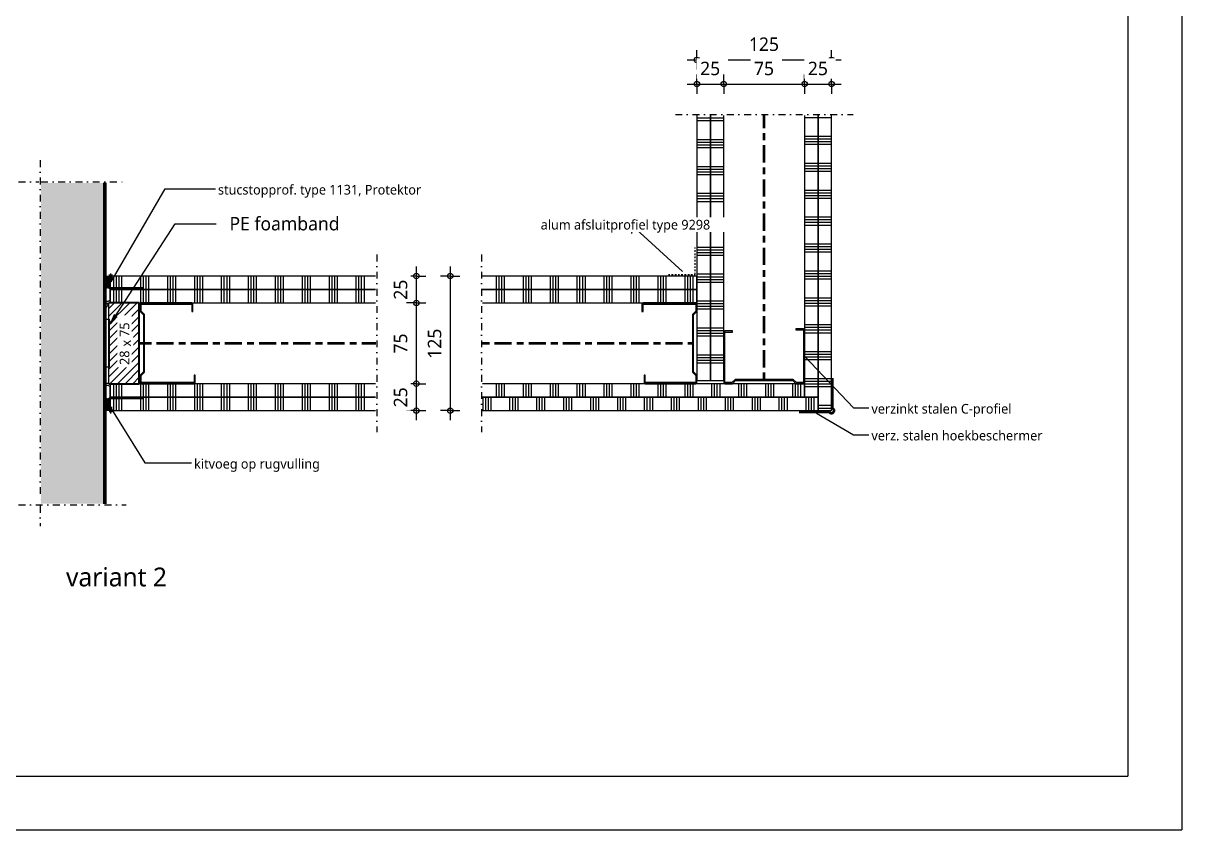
# Model space of a CAD drawing. Header units: millimetres. Extents: x -617 to 12931, y -7813 to -1363.
# Drawn here: x 2535 to 3611, y -4333 to -3584 of the extents above; entities that cross this region are included whole.
import ezdxf

# ---------------------------------------------------------------- set-up
doc = ezdxf.new("R2010")
doc.units = ezdxf.units.MM
for name, pattern in [('Center', [31.75, 6.35, -4.7625, 15.875, -4.7625]), ('Dash dot', [15.875, 6.35, -4.7625, 0, -4.7625]), ('Streep 1_5', [3, 1.5, -1.5])]:
    doc.linetypes.add(name, pattern=pattern)
for name, color, linetype, lineweight in [('A-ANNO-DIMS', 211, 'Continuous', 13), ('A-ANNO-DIMS-5', 211, 'Continuous', 13), ('A-ANNO-IDEN', 131, 'Continuous', 18), ('A-ANNO-NOTE', 131, 'Continuous', 18), ('A-DETL', 90, 'Continuous', 13), ('A-DETL-CNTR', 5, 'Center', 35), ('A-DETL-GENF', 92, 'Continuous', 18), ('G-ANNO-TEXT', 231, 'Continuous', 13)]:
    doc.layers.add(name, color=color, linetype=linetype, lineweight=lineweight)
doc.styles.add('Segoe UI_2', font='segoeui.ttf', dxfattribs={"height": 9})
doc.styles.add('Segoe UI_3', font='segoeui.ttf', dxfattribs={"height": 12.5})
doc.styles.add('Segoe UI_4', font='segoeui.ttf', dxfattribs={"height": 17.5})
doc.dimstyles.new('2_5_mm', dxfattribs={"dimscale": 304.8, "dimtxt": 13.092049, "dimasz": 0.016404, "dimexe": 0.029528, "dimexo": 0.0625, "dimgap": 0.014764, "dimtad": 1, "dimdec": 0, "dimzin": 0, "dimdsep": 46, "dimtxsty": 'Segoe UI_3', "dimblk1": 'DOTBLANK', "dimblk2": 'DOTBLANK', "dimsah": 1, "dimcen": 0.09, "dimdle": 0.029528, "dimazin": 0, "dimtfac": 1, "dimtdec": 4, "dimtix": 1, "dimtmove": 0, "dimatfit": 3, "dimfxl": 0.029528, "dimfxlon": 1, "dimtvp": 1, "dimtfill": 1, "dimtolj": 1, "dimtzin": 0, "dimarcsym": 2})

# ---------------------------------------------------------------- blocks, each defined once
blk = doc.blocks.new('40  gipsplaat - D12_5-V102-22_1 Principedetails metalstud')
at = {"layer": 'A-DETL-GENF', "lineweight": 13}
h = blk.add_hatch(dxfattribs=at)
h.set_pattern_fill('FP_129', color=256, style=0, pattern_type=2)
h.set_pattern_definition([(90, (-3678.67, -3260.532), (-25, 1e-15), []), (90, (-3681.17, -3260.532), (-25, 1e-15), []), (90, (-3683.67, -3260.532), (-25, 1e-15), []), (90, (-3686.17, -3260.532), (-25, 1e-15), [])])
h.paths.add_polyline_path([(262.5, 0), (262.5, 12.5), (1, 12.5), (1, 0), (254.3, 0)])
at = {"layer": 'A-DETL-GENF'}
for p, q in [((262.5, 12.5), (1, 12.5)), ((262.5, 0), (262.5, 12.5)), ((1, 0), (200, 0)), ((1, 0), (200, 0)), ((200, 0), (210, 0)), ((210, 0), (249, 0)), ((249, 0), (250, 0)), ((249, 0), (250, 0)), ((250, 0), (262.5, 0)), ((262.5, 0), (262.5, 10.2))]:
    blk.add_line(p, q, dxfattribs=at)
blk = doc.blocks.new('40  gipsplaat - D12_5-V103-22_1 Principedetails metalstud')
at = {"layer": 'A-DETL-GENF', "lineweight": 13}
h = blk.add_hatch(dxfattribs=at)
h.set_pattern_fill('FP_130', color=256, style=0, pattern_type=2)
h.set_pattern_definition([(90, (-3678.67, -3273.032), (-25, 1e-15), []), (90, (-3681.17, -3273.032), (-25, 1e-15), []), (90, (-3683.67, -3273.032), (-25, 1e-15), []), (90, (-3686.17, -3273.032), (-25, 1e-15), [])])
h.paths.add_polyline_path([(275, 0), (275, 12.5), (1, 12.5), (1, 0), (262.5, 0)])
at = {"layer": 'A-DETL-GENF'}
for p, q in [((275, 12.5), (1, 12.5)), ((275, 12.5), (1, 12.5)), ((275, 0), (275, 12.5)), ((275, 0), (275, 12.5)), ((1, 0), (262.5, 0)), ((1, 0), (262.5, 0)), ((262.5, 0), (275, 0))]:
    blk.add_line(p, q, dxfattribs=at)
blk = doc.blocks.new('40  gipsplaat - D12_5-V104-22_1 Principedetails metalstud')
at = {"layer": 'A-DETL-GENF', "lineweight": 13}
h = blk.add_hatch(dxfattribs=at)
h.set_pattern_fill('FP_131', color=256, style=0, pattern_type=2)
h.set_pattern_definition([(270, (3250.532, -3918.67), (25, 1e-15), []), (270, (3248.032, -3918.67), (25, 1e-15), []), (270, (3245.532, -3918.67), (25, 1e-15), []), (270, (3243.032, -3918.67), (25, 1e-15), [])])
h.paths.add_polyline_path([(299, 12.5), (0, 12.5), (0, 0), (299, 0)])
at = {"layer": 'A-DETL-GENF'}
for p, q in [((299, 12.5), (0, 12.5)), ((0, 12.5), (0, 0)), ((0, 12.5), (0, 0)), ((0, 0), (1, 0)), ((0, 0), (1, 0)), ((1, 0), (8, 0)), ((8, 0), (67, 0)), ((8, 0), (67, 0)), ((67, 0), (74, 0)), ((74, 0), (101, 0)), ((74, 0), (101, 0)), ((101, 0), (140, 0)), ((140, 0), (148, 0)), ((148, 0), (299, 0)), ((148, 0), (299, 0))]:
    blk.add_line(p, q, dxfattribs=at)
blk = doc.blocks.new('40  gipsplaat - D12_5-V105-22_1 Principedetails metalstud')
at = {"layer": 'A-DETL-GENF', "lineweight": 13}
h = blk.add_hatch(dxfattribs=at)
h.set_pattern_fill('FP_132', color=256, style=0, pattern_type=2)
h.set_pattern_definition([(270, (3263.032, -3931.17), (25, 1e-15), []), (270, (3260.532, -3931.17), (25, 1e-15), []), (270, (3258.032, -3931.17), (25, 1e-15), []), (270, (3255.532, -3931.17), (25, 1e-15), [])])
h.paths.add_polyline_path([(311.5, 12.5), (0, 12.5), (0, 0), (311.5, 0)])
at = {"layer": 'A-DETL-GENF'}
for p, q in [((311.5, 12.5), (0, 12.5)), ((0, 12.5), (0, 0)), ((311.5, 12.5), (0, 12.5)), ((0, 12.5), (0, 0)), ((0, 0), (311.5, 0)), ((0, 0), (311.5, 0))]:
    blk.add_line(p, q, dxfattribs=at)
blk = doc.blocks.new('40  gipsplaat - D12_5-V106-22_1 Principedetails metalstud')
at = {"layer": 'A-DETL-GENF', "lineweight": 13}
h = blk.add_hatch(dxfattribs=at)
h.set_pattern_fill('FP_133', color=256, style=0, pattern_type=2)
h.set_pattern_definition([(270, (3925.67, 3185.532), (25, 1e-15), []), (270, (3928.17, 3185.532), (25, 1e-15), []), (270, (3930.67, 3185.532), (25, 1e-15), []), (270, (3933.17, 3185.532), (25, 1e-15), [])])
h.paths.add_polyline_path([(0, 0), (246, 0), (246, 12.5), (0, 12.5)])
at = {"layer": 'A-DETL-GENF'}
for p, q in [((246, 12.5), (0, 12.5)), ((0, 12.5), (0, 0)), ((0, 12.5), (0, 0)), ((0, 0), (37, 0)), ((37, 0), (45, 0)), ((45, 0), (246, 0)), ((45, 0), (246, 0))]:
    blk.add_line(p, q, dxfattribs=at)
blk = doc.blocks.new('40  gipsplaat - D12_5-V107-22_1 Principedetails metalstud')
at = {"layer": 'A-DETL-GENF', "lineweight": 13}
h = blk.add_hatch(dxfattribs=at)
h.set_pattern_fill('FP_134', color=256, style=0, pattern_type=2)
h.set_pattern_definition([(270, (3925.67, 3173.032), (25, 1e-15), []), (270, (3928.17, 3173.032), (25, 1e-15), []), (270, (3930.67, 3173.032), (25, 1e-15), []), (270, (3933.17, 3173.032), (25, 1e-15), [])])
h.paths.add_polyline_path([(0, 12.5), (0, 0), (246, 0), (246, 12.5), (4.6, 12.5)])
at = {"layer": 'A-DETL-GENF'}
for p, q in [((5, 12.5), (0, 12.5)), ((0, 12.5), (0, 0)), ((0, 12.5), (0, 0)), ((64, 12.5), (5, 12.5)), ((64, 12.5), (5, 12.5)), ((71, 12.5), (64, 12.5)), ((72, 12.5), (71, 12.5)), ((72, 12.5), (71, 12.5)), ((97, 12.5), (72, 12.5)), ((246, 12.5), (97, 12.5)), ((246, 12.5), (97, 12.5)), ((0, 0), (246, 0)), ((0, 0), (246, 0))]:
    blk.add_line(p, q, dxfattribs=at)
blk = doc.blocks.new('40  gipsplaat - D12_5-V108-22_1 Principedetails metalstud')
at = {"layer": 'A-DETL-GENF', "lineweight": 13}
h = blk.add_hatch(dxfattribs=at)
h.set_pattern_fill('FP_135', color=256, style=0, pattern_type=2)
h.set_pattern_definition([(270, (3150.532, -3831.17), (25, 1e-15), []), (270, (3148.032, -3831.17), (25, 1e-15), []), (270, (3145.532, -3831.17), (25, 1e-15), []), (270, (3143.032, -3831.17), (25, 1e-15), [])])
h.paths.add_polyline_path([(199, 12.5), (0, 12.5), (0, 0), (199, 0)])
at = {"layer": 'A-DETL-GENF'}
for p, q in [((1, 12.5), (0, 12.5)), ((0, 12.5), (0, 0)), ((1, 12.5), (0, 12.5)), ((0, 12.5), (0, 0)), ((40, 12.5), (1, 12.5)), ((50, 12.5), (40, 12.5)), ((199, 12.5), (50, 12.5)), ((199, 12.5), (50, 12.5)), ((0, 0), (199, 0))]:
    blk.add_line(p, q, dxfattribs=at)
blk = doc.blocks.new('40  gipsplaat - D12_5-V109-22_1 Principedetails metalstud')
at = {"layer": 'A-DETL-GENF', "lineweight": 13}
h = blk.add_hatch(dxfattribs=at)
h.set_pattern_fill('FP_136', color=256, style=0, pattern_type=2)
h.set_pattern_definition([(270, (3150.532, -3818.67), (25, 1e-15), []), (270, (3148.032, -3818.67), (25, 1e-15), []), (270, (3145.532, -3818.67), (25, 1e-15), []), (270, (3143.032, -3818.67), (25, 1e-15), [])])
h.paths.add_polyline_path([(199, 12.5), (0, 12.5), (0, 0), (199, 0)])
at = {"layer": 'A-DETL-GENF'}
for p, q in [((199, 12.5), (0, 12.5)), ((0, 12.5), (0, 0)), ((199, 12.5), (0, 12.5)), ((0, 12.5), (0, 0)), ((0, 0), (199, 0)), ((0, 0), (199, 0))]:
    blk.add_line(p, q, dxfattribs=at)
blk = doc.blocks.new('22 metalstud profiel - 75 mm vert-4394541-22_1 Principedetails metalstud')
at = {"layer": 'A-DETL-GENF'}
blk.add_hatch(color=256, dxfattribs=at).paths.add_polyline_path([(29.5, 0), (26.5, -3), (-26.5, -3), (-29.5, 0), (-36.5, 0), (-37.5, -1), (-37.5, -50), (-36.5, -51), (-29.5, -51), (-29.5, -50), (-36.5, -50), (-36.5, -1), (-29.9, -1), (-26.9, -4), (26.9, -4), (29.9, -1), (36.5, -1), (36.5, -48), (29.5, -48), (29.5, -49), (36.5, -49), (37.5, -48), (37.5, -1), (36.5, 0)])
for p, q in [((-36.5, 0), (-37.5, -1)), ((-29.5, 0), (-36.5, 0)), ((-26.5, -3), (-29.5, 0)), ((29.5, 0), (26.5, -3)), ((36.5, 0), (29.5, 0)), ((37.5, -1), (36.5, 0)), ((-37.5, -1), (-37.5, -50)), ((-36.5, -50), (-36.5, -1)), ((-36.5, -1), (-29.9, -1)), ((-29.9, -1), (-26.9, -4)), ((-26.9, -4), (26.9, -4)), ((26.5, -3), (-26.5, -3)), ((26.9, -4), (29.9, -1)), ((29.9, -1), (36.5, -1)), ((36.5, -1), (36.5, -48)), ((37.5, -48), (37.5, -1)), ((-37.5, -50), (-36.5, -51)), ((-29.5, -50), (-36.5, -50)), ((-36.5, -51), (-29.5, -51)), ((-29.5, -51), (-29.5, -50)), ((36.5, -48), (29.5, -48)), ((29.5, -48), (29.5, -49)), ((29.5, -49), (36.5, -49)), ((36.5, -49), (37.5, -48))]:
    blk.add_line(p, q, dxfattribs=at)
blk = doc.blocks.new('40  gipsplaat - D12_5-V118-22_1 Principedetails metalstud')
at = {"layer": 'A-DETL-GENF', "lineweight": 13}
h = blk.add_hatch(dxfattribs=at)
h.set_pattern_fill('FP_145', color=256, style=0, pattern_type=2)
h.set_pattern_definition([(90, (-2605.74, 3843.67), (-25, 1e-15), []), (90, (-2603.24, 3843.67), (-25, 1e-15), []), (90, (-2600.74, 3843.67), (-25, 1e-15), []), (90, (-2598.24, 3843.67), (-25, 1e-15), [])])
h.paths.add_polyline_path([(0, 0), (246.5, 0), (246.5, 12.5), (0, 12.5), (0, 1.8)])
at = {"layer": 'A-DETL-GENF'}
for p, q in [((246.5, 12.5), (0, 12.5)), ((0, 12.5), (0, 2.7)), ((0, 12.5), (0, 2.7)), ((0, 2.7), (0, 0)), ((0, 2.7), (0, 0)), ((0, 0), (27, 0)), ((27, 0), (29, 0)), ((27, 0), (29, 0)), ((29, 0), (68, 0)), ((68, 0), (76, 0)), ((76, 0), (246.5, 0)), ((76, 0), (246.5, 0))]:
    blk.add_line(p, q, dxfattribs=at)
blk = doc.blocks.new('40  gipsplaat - D12_5-V119-22_1 Principedetails metalstud')
at = {"layer": 'A-DETL-GENF', "lineweight": 13}
h = blk.add_hatch(dxfattribs=at)
h.set_pattern_fill('FP_146', color=256, style=0, pattern_type=2)
h.set_pattern_definition([(90, (-2605.74, 3831.17), (-25, 1e-15), []), (90, (-2603.24, 3831.17), (-25, 1e-15), []), (90, (-2600.74, 3831.17), (-25, 1e-15), []), (90, (-2598.24, 3831.17), (-25, 1e-15), [])])
h.paths.add_polyline_path([(0, 0), (246.5, 0), (246.5, 12.5), (0, 12.5), (0, 0.3)])
at = {"layer": 'A-DETL-GENF'}
for p, q in [((246.5, 12.5), (0, 12.5)), ((0, 12.5), (0, 0)), ((246.5, 12.5), (0, 12.5)), ((0, 0), (246.5, 0)), ((0, 0), (246.5, 0))]:
    blk.add_line(p, q, dxfattribs=at)
blk = doc.blocks.new('40  gipsplaat - D12_5-V120-22_1 Principedetails metalstud')
at = {"layer": 'A-DETL-GENF', "lineweight": 13}
h = blk.add_hatch(dxfattribs=at)
h.set_pattern_fill('FP_147', color=256, style=0, pattern_type=2)
h.set_pattern_definition([(90, (-2605.74, 3931.17), (-25, 1e-15), []), (90, (-2603.24, 3931.17), (-25, 1e-15), []), (90, (-2600.74, 3931.17), (-25, 1e-15), []), (90, (-2598.24, 3931.17), (-25, 1e-15), [])])
h.paths.add_polyline_path([(184.8, 0), (246.5, 0), (246.5, 12.5), (0, 12.5), (0, 0)])
at = {"layer": 'A-DETL-GENF'}
for p, q in [((27, 12.5), (0, 12.5)), ((0, 12.5), (0, 9.8)), ((0, 12.5), (0, 9.8)), ((29, 12.5), (27, 12.5)), ((29, 12.5), (27, 12.5)), ((68, 12.5), (29, 12.5)), ((78, 12.5), (68, 12.5)), ((246.5, 12.5), (78, 12.5)), ((246.5, 12.5), (78, 12.5)), ((0, 9.8), (0, 0)), ((0, 8.2), (0, 0)), ((0, 0), (246.5, 0))]:
    blk.add_line(p, q, dxfattribs=at)
blk = doc.blocks.new('40  gipsplaat - D12_5-V121-22_1 Principedetails metalstud')
at = {"layer": 'A-DETL-GENF', "lineweight": 13}
h = blk.add_hatch(dxfattribs=at)
h.set_pattern_fill('FP_148', color=256, style=0, pattern_type=2)
h.set_pattern_definition([(90, (-2605.74, 3943.67), (-25, 1e-15), []), (90, (-2603.24, 3943.67), (-25, 1e-15), []), (90, (-2600.74, 3943.67), (-25, 1e-15), []), (90, (-2598.24, 3943.67), (-25, 1e-15), [])])
h.paths.add_polyline_path([(184.8, 0), (246.5, 0), (246.5, 12.5), (0, 12.5), (0, 0)])
at = {"layer": 'A-DETL-GENF'}
for p, q in [((246.5, 12.5), (0, 12.5)), ((0, 12.5), (0, 0)), ((246.5, 12.5), (0, 12.5)), ((0, 0), (246.5, 0)), ((0, 0), (246.5, 0))]:
    blk.add_line(p, q, dxfattribs=at)
blk = doc.blocks.new('00 afbreeklijn 1 s l - Type 1-V18-22_1 Principedetails metalstud')
at = {"layer": 'A-DETL-GENF', "linetype": 'Dash dot'}
blk.add_line((145, 0), (-20, 0), dxfattribs=at)
blk = doc.blocks.new('00 afbreeklijn 1 s l - Type 1-2338399-22_1 Principedetails metalstud')
at = {"layer": 'A-DETL-GENF', "linetype": 'Dash dot'}
blk.add_line((145, 0), (-20, 0), dxfattribs=at)
blk = doc.blocks.new('42 hoekprofiel droogbouw - type 1078-4973246-22_1 Principedetails metalstud')
at = {"layer": 'A-DETL-GENF', "lineweight": 35}
for p, q in [((1, 2.1), (1, 30)), ((-30, -1), (-2.1, -1))]:
    blk.add_line(p, q, dxfattribs=at)
blk.add_arc((0, 0), 2.37, 205, 65, dxfattribs=at)
blk = doc.blocks.new('42 stucstopprofiel droogbouw - type 1131-4980358-22_1 Principedetails metalstud')
at = {"layer": 'A-DETL-GENF', "lineweight": 35}
for p, q in [((-30, -1), (0, -1)), ((-1, -14), (-1, -9)), ((0, -14), (-1, -14)), ((0, -12.5), (0, -14))]:
    blk.add_line(p, q, dxfattribs=at)
blk = doc.blocks.new('42 stucstopprofiel droogbouw - type 1131-1546509-22_1 Principedetails metalstud')
at = {"layer": 'A-DETL-GENF', "lineweight": 35}
for p, q in [((0, 14), (-1, 14)), ((-1, 14), (-1, 9)), ((0, 12.5), (0, 14)), ((-30, 1), (0, 1))]:
    blk.add_line(p, q, dxfattribs=at)
blk = doc.blocks.new('42 voegband - 42 DI voegband s e-2057820-22_1 Principedetails metalstud')
at = {"layer": 'A-DETL-GENF', "linetype": 'Streep 1_5'}
for p, q in [((-1.5, -1.5), (-26.5, -1.5)), ((-1.5, -26.5), (-1.5, -1.5))]:
    blk.add_line(p, q, dxfattribs=at)
blk = doc.blocks.new('20 balk_zachthout - 28x75-V139-22_1 Principedetails metalstud')
at = {"layer": 'A-DETL-GENF', "lineweight": 13}
h = blk.add_hatch(dxfattribs=at)
h.set_pattern_fill('FP_168', color=256, style=0, pattern_type=2)
h.set_pattern_definition([(315, (3918.67, 2642.74), (3.535534, 3.535534), [])])
h.paths.add_polyline_path([(0, 0), (75, 0), (75, 28), (0, 28), (0, 18.5)])
at = {"layer": 'A-DETL-GENF', "lineweight": 25}
for p, q in [((0.6, 28), (0, 28)), ((0, 28), (0, 0)), ((59.8, 28), (15.2, 28)), ((75, 28), (74.4, 28)), ((75, 0), (75, 28)), ((0, 0), (75, 0))]:
    blk.add_line(p, q, dxfattribs=at)
blk = doc.blocks.new('30 kitvoeg op rugvulling - holle kitvoeg 5mm-V512-22_1 Principedetails metalstud')
at = {"layer": 'A-DETL-GENF', "lineweight": 13}
blk.add_hatch(color=256, dxfattribs=at).paths.add_polyline_path([(5, 0), (3.3, -0.4), (1.7, -0.4), (0, 0), (0, -12.2), (0.6, -11.6), (1.3, -11.2), (2.1, -11), (2.9, -11), (3.7, -11.2), (4.4, -11.6), (5, -12.2), (5, -11)])
h = blk.add_hatch(dxfattribs=at)
h.set_pattern_fill('FP_627', color=256, style=0, pattern_type=2)
h.set_pattern_definition([(225, (2615.74, -3943.67), (10.6066, -10.6066), []), (315, (2615.74, -3943.67), (10.6066, 10.6066), [])])
h.paths.add_polyline_path([(2.9, -11), (2.1, -11), (1.3, -11.2), (0.6, -11.6), (0, -12.2), (0, -22.3), (0.6, -22.8), (1.3, -23.2), (2.1, -23.4), (2.9, -23.4), (3.7, -23.2), (4.4, -22.8), (5, -22.3), (5, -12.2), (4.4, -11.6), (3.7, -11.2)])
at = {"layer": 'A-DETL-GENF'}
blk.add_line((0, 0), (0, -12.2), dxfattribs=at)
at = {"layer": 'A-DETL-GENF', "lineweight": 13}
blk.add_line((0, -12.2), (0, -22.3), dxfattribs=at)
for centre, start, end in [((2.5, -14.4), 41.4096, 138.5904), ((2.5, -20.1), 221.4096, 318.5904)]:
    blk.add_arc(centre, 3.33, start, end, dxfattribs=at)
at = {"layer": 'A-DETL-GENF'}
blk.add_open_spline([(5, 0), (4.4, -0.2), (3.3, -0.5), (1.7, -0.5), (0.6, -0.2), (0, 0)], degree=3, dxfattribs=at)
blk = doc.blocks.new('30 kitvoeg op rugvulling - holle kitvoeg 5mm-V513-22_1 Principedetails metalstud')
at = {"layer": 'A-DETL-GENF', "lineweight": 13}
h = blk.add_hatch(dxfattribs=at)
h.set_pattern_fill('FP_628', color=256, style=0, pattern_type=2)
h.set_pattern_definition([(225, (2615.74, -3818.67), (10.6066, -10.6066), []), (315, (2615.74, -3818.67), (10.6066, 10.6066), [])])
h.paths.add_polyline_path([(2.1, 23.4), (1.3, 23.2), (0.6, 22.8), (0, 22.3), (0, 12.2), (0.6, 11.6), (1.3, 11.2), (2.1, 11), (2.9, 11), (3.7, 11.2), (4.4, 11.6), (5, 12.2), (5, 22.3), (4.4, 22.8), (3.7, 23.2), (2.9, 23.4)])
blk.add_hatch(color=256, dxfattribs=at).paths.add_polyline_path([(5, 12.2), (4.4, 11.6), (3.7, 11.2), (2.9, 11), (2.1, 11), (1.3, 11.2), (0.6, 11.6), (0, 12.2), (0, 0), (1.7, 0.4), (3.3, 0.4), (5, 0), (5, 11.6)])
blk.add_line((0, 22.3), (0, 12.2), dxfattribs=at)
at = {"layer": 'A-DETL-GENF'}
blk.add_line((0, 12.2), (0, 0), dxfattribs=at)
at = {"layer": 'A-DETL-GENF', "lineweight": 13}
for centre, start, end in [((2.5, 20.1), 41.4096, 138.5904), ((2.5, 14.4), 221.4096, 318.5904)]:
    blk.add_arc(centre, 3.33, start, end, dxfattribs=at)
at = {"layer": 'A-DETL-GENF'}
blk.add_open_spline([(0, 0), (0.6, 0.2), (1.7, 0.5), (3.3, 0.5), (4.4, 0.2), (5, 0)], degree=3, dxfattribs=at)
blk = doc.blocks.new('30 rugvulling kitvoeg - vierkante rugvulling-V516-22_1 Principedetails metalstud')
at = {"layer": 'A-DETL-GENF', "lineweight": 13}
h = blk.add_hatch(dxfattribs=at)
h.set_pattern_fill('FP_635', color=256, style=0, pattern_type=2)
h.set_pattern_definition([(135, (-3844.22, -2614.74), (-10.6066, -10.6066), []), (225, (-3844.22, -2614.74), (10.6066, -10.6066), [])])
h.paths.add_polyline_path([(14.6, 0), (0, 0), (0, -4), (14.6, -4)])
at = {"layer": 'A-DETL-GENF'}
for p, q in [((14.6, 0), (0, 0)), ((0, 0), (0, -4)), ((14.6, -4), (14.6, 0))]:
    blk.add_line(p, q, dxfattribs=at)
blk = doc.blocks.new('30 rugvulling kitvoeg - vierkante rugvulling-V517-22_1 Principedetails metalstud')
at = {"layer": 'A-DETL-GENF', "lineweight": 13}
h = blk.add_hatch(dxfattribs=at)
h.set_pattern_fill('FP_636', color=256, style=0, pattern_type=2)
h.set_pattern_definition([(315, (3918.119, 2614.74), (10.6066, 10.6066), []), (45, (3918.119, 2614.74), (-10.6066, 10.6066), [])])
h.paths.add_polyline_path([(0, 4), (0, 0), (14.6, 0), (14.6, 4)])
at = {"layer": 'A-DETL-GENF'}
for p, q in [((0, 4), (0, 0)), ((0, 0), (14.6, 0)), ((14.6, 0), (14.6, 4))]:
    blk.add_line(p, q, dxfattribs=at)
blk = doc.blocks.new('23 vloerweergave - 23 DI vloerweergave s e-2127734-22_1 Principedetails metalstud')
at = {"layer": 'A-DETL-GENF', "linetype": 'Dash dot'}
blk.add_hatch(color=256, dxfattribs=at).paths.add_polyline_path([(149, 0), (149, 59), (-149, 59), (-149, 0)])
for p, q in [((-150, 80), (-150, -20)), ((150, 80), (150, 61)), ((-151, 60), (-170, 60)), ((170, 60), (-149, 60)), ((150, 59), (150, -20))]:
    blk.add_line(p, q, dxfattribs=at)
at = {"layer": 'A-DETL-GENF', "lineweight": 50}
blk.add_line((-149, 0), (149, 0), dxfattribs=at)
blk = doc.blocks.new('DIMBLOCK63-22_1 Principedetails metalstud')
at = {"layer": 'A-ANNO-DIMS-5'}
for p, q in [((2900, -3809.7), (2900, -3843.7)), ((2900, -3818.7), (2891, -3818.7)), ((2900, -3818.7), (2909, -3818.7)), ((2900, -3843.7), (2891, -3843.7)), ((2900, -3843.7), (2909, -3843.7))]:
    blk.add_line(p, q, dxfattribs=at)
for centre in [(2900, -3818.7), (2900, -3843.7)]:
    blk.add_circle(centre, 2.5, dxfattribs=at)
at = {"layer": 'A-ANNO-DIMS-5', "color": 0, "insert": (2879.1, -3840.7), "char_height": 12.5, "width": 22.852, "attachment_point": 1, "rotation": 90, "line_spacing_factor": 1.142579, "style": 'Segoe UI_3', "bg_fill": 3, "box_fill_scale": 1.25, "bg_fill_color": 9, "bg_fill_true_color": 13158600, "bg_fill_transparency": 0}
blk.add_mtext('25', dxfattribs=at)
blk = doc.blocks.new('_DotBlank')
at = {"color": 0, "linetype": 'ByBlock', "lineweight": -2}
blk.add_line((-0.5, 0), (-1, 0), dxfattribs=at)
blk.add_circle((0, 0), 0.5, dxfattribs=at)
blk = doc.blocks.new('DIMBLOCK64-22_1 Principedetails metalstud')
at = {"layer": 'A-ANNO-DIMS-5'}
for p, q in [((2900, -3843.7), (2891, -3843.7)), ((2900, -3843.7), (2900, -3918.7)), ((2900, -3843.7), (2909, -3843.7)), ((2900, -3918.7), (2891, -3918.7)), ((2900, -3918.7), (2909, -3918.7))]:
    blk.add_line(p, q, dxfattribs=at)
for centre in [(2900, -3843.7), (2900, -3918.7)]:
    blk.add_circle(centre, 2.5, dxfattribs=at)
at = {"layer": 'A-ANNO-DIMS-5', "color": 0, "insert": (2879.1, -3890.7), "char_height": 12.5, "width": 22.852, "attachment_point": 1, "rotation": 90, "line_spacing_factor": 1.142579, "style": 'Segoe UI_3', "bg_fill": 3, "box_fill_scale": 1.25, "bg_fill_color": 9, "bg_fill_true_color": 13158600, "bg_fill_transparency": 0}
blk.add_mtext('75', dxfattribs=at)
blk = doc.blocks.new('DIMBLOCK65-22_1 Principedetails metalstud')
at = {"layer": 'A-ANNO-DIMS-5'}
for p, q in [((2900, -3918.7), (2891, -3918.7)), ((2900, -3918.7), (2900, -3952.7)), ((2900, -3918.7), (2909, -3918.7)), ((2900, -3943.7), (2891, -3943.7)), ((2900, -3943.7), (2909, -3943.7))]:
    blk.add_line(p, q, dxfattribs=at)
for centre in [(2900, -3918.7), (2900, -3943.7)]:
    blk.add_circle(centre, 2.5, dxfattribs=at)
at = {"layer": 'A-ANNO-DIMS-5', "color": 0, "insert": (2879.1, -3940.7), "char_height": 12.5, "width": 22.852, "attachment_point": 1, "rotation": 90, "line_spacing_factor": 1.142579, "style": 'Segoe UI_3', "bg_fill": 3, "box_fill_scale": 1.25, "bg_fill_color": 9, "bg_fill_true_color": 13158600, "bg_fill_transparency": 0}
blk.add_mtext('25', dxfattribs=at)
blk = doc.blocks.new('DIMBLOCK66-22_1 Principedetails metalstud')
at = {"layer": 'A-ANNO-DIMS-5'}
for p, q in [((2931.5, -3809.7), (2931.5, -3952.7)), ((2931.5, -3818.7), (2922.5, -3818.7)), ((2931.5, -3818.7), (2940.5, -3818.7)), ((2931.5, -3943.7), (2922.5, -3943.7)), ((2931.5, -3943.7), (2940.5, -3943.7))]:
    blk.add_line(p, q, dxfattribs=at)
for centre in [(2931.5, -3818.7), (2931.5, -3943.7)]:
    blk.add_circle(centre, 2.5, dxfattribs=at)
at = {"layer": 'A-ANNO-DIMS-5', "color": 0, "insert": (2910.7, -3895.5), "char_height": 12.5, "width": 34.277, "attachment_point": 1, "rotation": 90, "line_spacing_factor": 1.142579, "style": 'Segoe UI_3', "bg_fill": 3, "box_fill_scale": 1.25, "bg_fill_color": 9, "bg_fill_true_color": 13158600, "bg_fill_transparency": 0}
blk.add_mtext('125', dxfattribs=at)
blk = doc.blocks.new('DIMBLOCK67-22_1 Principedetails metalstud')
at = {"layer": 'A-ANNO-DIMS-5'}
for p, q in [((3160.5, -3617.9), (3160.5, -3608.9)), ((3285.5, -3617.9), (3285.5, -3608.9)), ((3151.5, -3617.9), (3294.5, -3617.9)), ((3160.5, -3617.9), (3160.5, -3626.9)), ((3285.5, -3617.9), (3285.5, -3626.9))]:
    blk.add_line(p, q, dxfattribs=at)
for centre in [(3160.5, -3617.9), (3285.5, -3617.9)]:
    blk.add_circle(centre, 2.5, dxfattribs=at)
at = {"layer": 'A-ANNO-DIMS-5', "color": 0, "insert": (3208.8, -3597.1), "char_height": 12.5, "width": 34.277, "attachment_point": 1, "line_spacing_factor": 1.142579, "style": 'Segoe UI_3', "bg_fill": 3, "box_fill_scale": 1.25, "bg_fill_color": 9, "bg_fill_true_color": 13158600, "bg_fill_transparency": 0}
blk.add_mtext('125', dxfattribs=at)
blk = doc.blocks.new('DIMBLOCK68-22_1 Principedetails metalstud')
at = {"layer": 'A-ANNO-DIMS-5'}
for p, q in [((3160.5, -3640.4), (3160.5, -3631.4)), ((3185.5, -3640.4), (3185.5, -3631.4)), ((3151.5, -3640.4), (3185.5, -3640.4)), ((3160.5, -3640.4), (3160.5, -3649.4)), ((3185.5, -3640.4), (3185.5, -3649.4))]:
    blk.add_line(p, q, dxfattribs=at)
for centre in [(3160.5, -3640.4), (3185.5, -3640.4)]:
    blk.add_circle(centre, 2.5, dxfattribs=at)
at = {"layer": 'A-ANNO-DIMS-5', "color": 0, "insert": (3163.5, -3619.6), "char_height": 12.5, "width": 22.852, "attachment_point": 1, "line_spacing_factor": 1.142579, "style": 'Segoe UI_3', "bg_fill": 3, "box_fill_scale": 1.25, "bg_fill_color": 9, "bg_fill_true_color": 13158600, "bg_fill_transparency": 0}
blk.add_mtext('25', dxfattribs=at)
blk = doc.blocks.new('DIMBLOCK69-22_1 Principedetails metalstud')
at = {"layer": 'A-ANNO-DIMS-5'}
for p, q in [((3185.5, -3640.4), (3185.5, -3631.4)), ((3260.5, -3640.4), (3260.5, -3631.4)), ((3185.5, -3640.4), (3260.5, -3640.4)), ((3185.5, -3640.4), (3185.5, -3649.4)), ((3260.5, -3640.4), (3260.5, -3649.4))]:
    blk.add_line(p, q, dxfattribs=at)
for centre in [(3185.5, -3640.4), (3260.5, -3640.4)]:
    blk.add_circle(centre, 2.5, dxfattribs=at)
at = {"layer": 'A-ANNO-DIMS-5', "color": 0, "insert": (3213.5, -3619.6), "char_height": 12.5, "width": 22.852, "attachment_point": 1, "line_spacing_factor": 1.142579, "style": 'Segoe UI_3', "bg_fill": 3, "box_fill_scale": 1.25, "bg_fill_color": 9, "bg_fill_true_color": 13158600, "bg_fill_transparency": 0}
blk.add_mtext('75', dxfattribs=at)
blk = doc.blocks.new('DIMBLOCK70-22_1 Principedetails metalstud')
at = {"layer": 'A-ANNO-DIMS-5'}
for p, q in [((3260.5, -3640.4), (3260.5, -3631.4)), ((3285.5, -3640.4), (3285.5, -3631.4)), ((3260.5, -3640.4), (3294.5, -3640.4)), ((3260.5, -3640.4), (3260.5, -3649.4)), ((3285.5, -3640.4), (3285.5, -3649.4))]:
    blk.add_line(p, q, dxfattribs=at)
for centre in [(3260.5, -3640.4), (3285.5, -3640.4)]:
    blk.add_circle(centre, 2.5, dxfattribs=at)
at = {"layer": 'A-ANNO-DIMS-5', "color": 0, "insert": (3263.5, -3619.6), "char_height": 12.5, "width": 22.852, "attachment_point": 1, "line_spacing_factor": 1.142579, "style": 'Segoe UI_3', "bg_fill": 3, "box_fill_scale": 1.25, "bg_fill_color": 9, "bg_fill_true_color": 13158600, "bg_fill_transparency": 0}
blk.add_mtext('25', dxfattribs=at)

msp = doc.modelspace()

# ---------------------------------------------------------------- linework, layer by layer
at = {"layer": 'A-ANNO-IDEN'}
for p, q in [((2616.8, -3824.1), (2666.8, -3737.7)), ((2666.8, -3737.7), (2715.9, -3737.7)), ((3100.6, -3772), (3099.7, -3779.1)), ((3147.3, -3814.5), (3100.6, -3772)), ((3260.5, -3893.2), (3306, -3941.2)), ((2613.1, -3935.8), (2648, -3992.3)), ((3271.7, -3946), (3306, -3966.1)), ((3306, -3941.2), (3322.5, -3941.2)), ((3306, -3966.1), (3322.5, -3966.1)), ((2648, -3992.3), (2693.7, -3992.3))]:
    msp.add_line(p, q, dxfattribs=at)
at = {"layer": 'A-DETL', "lineweight": 18}
for p, q in [((3610.7, -1363.2), (3610.7, -4333.2)), ((3560.7, -3008.2), (3560.7, -4283.2)), ((1560.7, -4283.2), (3560.7, -4283.2)), ((-589.3, -4333.2), (3610.7, -4333.2))]:
    msp.add_line(p, q, dxfattribs=at)
at = {"layer": 'A-DETL-CNTR'}
for p, q in [((3223, -3914.7), (3223, -3669.7)), ((2642.7, -3881.2), (2646.7, -3881.2)), ((2647.7, -3881.2), (2862.3, -3881.2)), ((2961.5, -3881.2), (3156.5, -3881.2))]:
    msp.add_line(p, q, dxfattribs=at)
at = {"layer": 'G-ANNO-TEXT', "color": 250}
msp.add_line((2676.3, -3770.1), (2714.1, -3770.1), dxfattribs=at)

# ---------------------------------------------------------------- block references
at = {"layer": 'A-DETL-GENF', "linetype": 'Dash dot'}
for name, p, rotation in [('00 afbreeklijn 1 s l - Type 1-V18-22_1 Principedetails metalstud', (3285.5, -3668.7), 180), ('00 afbreeklijn 1 s l - Type 1-V18-22_1 Principedetails metalstud', (2863.3, -3943.7), 89.99999999999991), ('00 afbreeklijn 1 s l - Type 1-2338399-22_1 Principedetails metalstud', (2960.5, -3943.7), 90.00000000000007)]:
    msp.add_blockref(name, p, dxfattribs=dict(at, rotation=rotation))
at = {"layer": 'A-DETL-GENF'}
for name, p, rotation in [('40  gipsplaat - D12_5-V107-22_1 Principedetails metalstud', (3173, -3915.7), 90.00000000000018), ('40  gipsplaat - D12_5-V106-22_1 Principedetails metalstud', (3185.5, -3915.7), 90.00000000000021), ('40  gipsplaat - D12_5-V102-22_1 Principedetails metalstud', (3260.5, -3668.7), 270.0000000000012), ('40  gipsplaat - D12_5-V103-22_1 Principedetails metalstud', (3273, -3668.7), 270.000000000001), ('40  gipsplaat - D12_5-V109-22_1 Principedetails metalstud', (3160.5, -3818.7), 180), ('40  gipsplaat - D12_5-V108-22_1 Principedetails metalstud', (3160.5, -3831.2), 180), ('30 rugvulling kitvoeg - vierkante rugvulling-V516-22_1 Principedetails metalstud', (2614.7, -3844.2), 269.9999999999997), ('22 metalstud profiel - 75 mm vert-4394541-22_1 Principedetails metalstud', (2643.7, -3881.2), 89.99999999999991), ('22 metalstud profiel - 75 mm vert-4394541-22_1 Principedetails metalstud', (3160.5, -3881.2), 270.0000000000001), ('22 metalstud profiel - 75 mm vert-4394541-22_1 Principedetails metalstud', (3223, -3918.7), 180), ('30 rugvulling kitvoeg - vierkante rugvulling-V517-22_1 Principedetails metalstud', (2614.7, -3918.1), 90.00000000000028), ('40  gipsplaat - D12_5-V104-22_1 Principedetails metalstud', (3260.5, -3918.7), 180), ('40  gipsplaat - D12_5-V105-22_1 Principedetails metalstud', (3273, -3931.2), 180)]:
    msp.add_blockref(name, p, dxfattribs=dict(at, rotation=rotation))
at = {"layer": 'A-DETL-GENF', "linetype": 'Streep 1_5', "rotation": 269.9999999999997}
msp.add_blockref('42 voegband - 42 DI voegband s e-2057820-22_1 Principedetails metalstud', (3160.5, -3818.7), dxfattribs=at)
at = {"layer": 'A-DETL-GENF', "lineweight": 35, "rotation": 180}
for name, p in [('42 stucstopprofiel droogbouw - type 1131-4980358-22_1 Principedetails metalstud', (2615.7, -3831.2)), ('42 stucstopprofiel droogbouw - type 1131-1546509-22_1 Principedetails metalstud', (2615.7, -3931.2))]:
    msp.add_blockref(name, p, dxfattribs=at)
at = {"layer": 'A-DETL-GENF', "lineweight": 13, "rotation": 180}
for name, p in [('30 kitvoeg op rugvulling - holle kitvoeg 5mm-V513-22_1 Principedetails metalstud', (2615.7, -3818.7)), ('30 kitvoeg op rugvulling - holle kitvoeg 5mm-V512-22_1 Principedetails metalstud', (2615.7, -3943.7))]:
    msp.add_blockref(name, p, dxfattribs=at)
at = {"layer": 'A-DETL-GENF'}
for name, p in [('40  gipsplaat - D12_5-V119-22_1 Principedetails metalstud', (2615.7, -3831.2)), ('40  gipsplaat - D12_5-V118-22_1 Principedetails metalstud', (2615.7, -3843.7)), ('40  gipsplaat - D12_5-V120-22_1 Principedetails metalstud', (2615.7, -3931.2)), ('40  gipsplaat - D12_5-V121-22_1 Principedetails metalstud', (2615.7, -3943.7))]:
    msp.add_blockref(name, p, dxfattribs=at)
at = {"layer": 'A-DETL-GENF', "lineweight": 25, "rotation": 89.99999999999973}
msp.add_blockref('20 balk_zachthout - 28x75-V139-22_1 Principedetails metalstud', (2642.7, -3918.7), dxfattribs=at)
at = {"layer": 'A-DETL-GENF', "lineweight": 35}
msp.add_blockref('42 hoekprofiel droogbouw - type 1078-4973246-22_1 Principedetails metalstud', (3285.5, -3943.7), dxfattribs=at)

# ---------------------------------------------------------------- texts
at = {"layer": 'G-ANNO-TEXT', "color": 7, "attachment_point": 1}
for s, insert, char_height, width, style in [('PE foamband', (2726.6, -3763.8), 12.5, 125.063, 'Segoe UI_3'), ('variant 2', (2574.8, -4089.5), 17.5, 113.84, 'Segoe UI_4')]:
    msp.add_mtext(s, dxfattribs=dict(at, insert=insert, char_height=char_height, width=width, style=style))

# ---------------------------------------------------------------- dimensions: what is measured, and where the dimension line sits
at = {"layer": 'A-ANNO-DIMS'}
dim = msp.add_linear_dim(base=(3285.5, -3617.9), p1=(3160.5, -3626.9), p2=(3285.5, -3626.9), dimstyle='2_5_mm', override={"dimpost": '<>', "dimfxl": 125}, dxfattribs=at)
dim.commit()
dim.dimension.update_dxf_attribs({"geometry": 'DIMBLOCK67-22_1 Principedetails metalstud', "text_midpoint": (3223, -3606.9)})
dim = msp.add_linear_dim(base=(2900, -3843.7), p1=(2891, -3818.7), p2=(2891, -3843.7), angle=90, dimstyle='2_5_mm', override={"dimpost": '<>', "dimfxl": 25}, dxfattribs=at)
dim.commit()
dim.dimension.update_dxf_attribs({"geometry": 'DIMBLOCK63-22_1 Principedetails metalstud', "text_midpoint": (2889, -3831.2)})

# ---------------------------------------------------------------- next in the draw order: texts
at = {"layer": 'A-ANNO-IDEN', "lineweight": 13, "char_height": 9, "attachment_point": 1, "style": 'Segoe UI_2', "bg_fill": 3, "box_fill_scale": 1.25, "bg_fill_color": 9, "bg_fill_true_color": 13158600, "bg_fill_transparency": 0}
for s, insert, width in [('stucstopprof. type 1131, Protektor', (2715.9, -3734), 242.911), ('alum afsluitprofiel type 9298', (3015.5, -3766.5), 203.629), ('verzinkt stalen C-profiel', (3322.5, -3937.5), 169.156), ('verz. stalen hoekbeschermer', (3322.5, -3962.4), 201.224), ('kitvoeg op rugvulling', (2693.7, -3988.6), 152.321)]:
    msp.add_mtext(s, dxfattribs=dict(at, insert=insert, width=width))
at = {"layer": 'A-ANNO-NOTE', "lineweight": 13, "insert": (2626.1, -3884.2), "char_height": 9, "width": 7.215, "attachment_point": 1, "rotation": 90, "style": 'Segoe UI_2', "bg_fill": 3, "box_fill_scale": 1.25, "bg_fill_color": 9, "bg_fill_true_color": 13158600, "bg_fill_transparency": 0}
msp.add_mtext('x', dxfattribs=at)

# ---------------------------------------------------------------- next in the draw order: dimensions: what is measured, and where the dimension line sits
at = {"layer": 'A-ANNO-DIMS'}
dim = msp.add_linear_dim(base=(3185.5, -3640.4), p1=(3160.5, -3649.4), p2=(3185.5, -3649.4), dimstyle='2_5_mm', override={"dimpost": '<>', "dimfxl": 25}, dxfattribs=at)
dim.commit()
dim.dimension.update_dxf_attribs({"geometry": 'DIMBLOCK68-22_1 Principedetails metalstud', "text_midpoint": (3173, -3629.4)})
dim = msp.add_linear_dim(base=(2900, -3918.7), p1=(2891, -3843.7), p2=(2891, -3918.7), angle=90, dimstyle='2_5_mm', override={"dimpost": '<>', "dimfxl": 75}, dxfattribs=at)
dim.commit()
dim.dimension.update_dxf_attribs({"geometry": 'DIMBLOCK64-22_1 Principedetails metalstud', "text_midpoint": (2889.1, -3881.2)})

# ---------------------------------------------------------------- next in the draw order: texts
at = {"layer": 'A-ANNO-NOTE', "lineweight": 13, "insert": (2624.6, -3875.2), "char_height": 9, "width": 17.637, "attachment_point": 1, "rotation": 90, "style": 'Segoe UI_2', "bg_fill": 3, "box_fill_scale": 1.25, "bg_fill_color": 9, "bg_fill_true_color": 13158600, "bg_fill_transparency": 0}
msp.add_mtext('75', dxfattribs=at)

# ---------------------------------------------------------------- next in the draw order: dimensions: what is measured, and where the dimension line sits
at = {"layer": 'A-ANNO-DIMS'}
dim = msp.add_linear_dim(base=(3260.5, -3640.4), p1=(3185.5, -3649.4), p2=(3260.5, -3649.4), dimstyle='2_5_mm', override={"dimpost": '<>', "dimfxl": 75}, dxfattribs=at)
dim.commit()
dim.dimension.update_dxf_attribs({"geometry": 'DIMBLOCK69-22_1 Principedetails metalstud', "text_midpoint": (3223, -3629.5)})
dim = msp.add_linear_dim(base=(2900, -3943.7), p1=(2891, -3918.7), p2=(2891, -3943.7), angle=90, dimstyle='2_5_mm', override={"dimpost": '<>', "dimfxl": 25}, dxfattribs=at)
dim.commit()
dim.dimension.update_dxf_attribs({"geometry": 'DIMBLOCK65-22_1 Principedetails metalstud', "text_midpoint": (2889, -3931.2)})

# ---------------------------------------------------------------- next in the draw order: hatches: boundary and pattern name
at = {"layer": 'G-ANNO-TEXT'}
msp.add_hatch(color=7, dxfattribs=at).paths.add_polyline_path([(2615.9, -3863.3), (2622.1, -3856.6), (2619.5, -3854.9)])

# ---------------------------------------------------------------- next in the draw order: linework, layer by layer
at = {"layer": 'G-ANNO-TEXT', "color": 250}
for p, q in [((2615.9, -3863.3), (2676.3, -3770.1)), ((2619.5, -3854.9), (2615.9, -3863.3)), ((2615.9, -3863.3), (2622.1, -3856.6)), ((2622.1, -3856.6), (2619.5, -3854.9))]:
    msp.add_line(p, q, dxfattribs=at)

# ---------------------------------------------------------------- next in the draw order: texts
at = {"layer": 'A-ANNO-NOTE', "lineweight": 13, "insert": (2624.6, -3901.3), "char_height": 9, "width": 17.637, "attachment_point": 1, "rotation": 90, "style": 'Segoe UI_2', "bg_fill": 3, "box_fill_scale": 1.25, "bg_fill_color": 9, "bg_fill_true_color": 13158600, "bg_fill_transparency": 0}
msp.add_mtext('28', dxfattribs=at)

# ---------------------------------------------------------------- next in the draw order: dimensions: what is measured, and where the dimension line sits
at = {"layer": 'A-ANNO-DIMS'}
dim = msp.add_linear_dim(base=(3285.5, -3640.4), p1=(3260.5, -3649.4), p2=(3285.5, -3649.4), dimstyle='2_5_mm', override={"dimpost": '<>', "dimfxl": 25}, dxfattribs=at)
dim.commit()
dim.dimension.update_dxf_attribs({"geometry": 'DIMBLOCK70-22_1 Principedetails metalstud', "text_midpoint": (3273, -3629.4)})
dim = msp.add_linear_dim(base=(2931.5, -3943.7), p1=(2922.5, -3818.7), p2=(2922.5, -3943.7), angle=90, dimstyle='2_5_mm', override={"dimpost": '<>', "dimfxl": 125}, dxfattribs=at)
dim.commit()
dim.dimension.update_dxf_attribs({"geometry": 'DIMBLOCK66-22_1 Principedetails metalstud', "text_midpoint": (2920.5, -3881.2)})

# ---------------------------------------------------------------- next in the draw order: block references
at = {"layer": 'A-DETL-GENF', "linetype": 'Dash dot', "rotation": 89.99999999999991}
msp.add_blockref('23 vloerweergave - 23 DI vloerweergave s e-2127734-22_1 Principedetails metalstud', (2610.7, -3881.2), dxfattribs=at)

doc.saveas('drawing.dxf')
